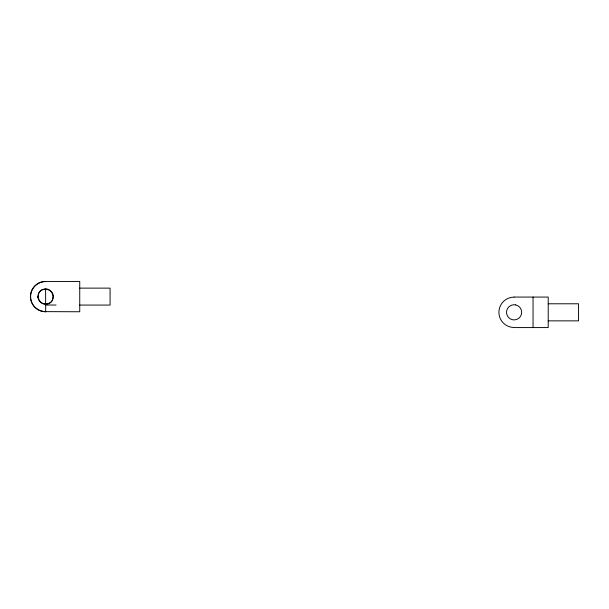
<?xml version="1.0" encoding="UTF-8"?>
<svg xmlns="http://www.w3.org/2000/svg" width="609" height="609" viewBox="0 0 609 609"><rect width="100%" height="100%" fill="white"/><g stroke="black" fill="none" stroke-linecap="round" stroke-linejoin="round"><path stroke-width="0.91" d="M48.004 303.792C57.368 301.082 52.359 285.979 43.231 289.397C33.868 292.114 38.869 307.21 48.004 303.792A7.582 7.582 0 0 0 49.207 303.274M43.536 281.571L79.741 281.427L79.741 311.762L45.614 311.633A15.035 15.035 0 0 1 30.579 296.598A15.035 15.035 0 0 1 45.614 281.556M45.614 311.633L43.741 311.648A15.164 15.164 0 0 1 30.473 295.708A15.164 15.164 0 0 1 45.515 281.427L45.614 281.442M45.614 311.762L45.721 305.025M79.741 288.126L110.077 288.126L110.077 305.063L79.741 305.063M548.214 303.784L578.55 303.784L578.55 320.852L548.214 320.852M45.614 305.025L56.043 305.025M41.793 311.275L45.721 311.762M533.05 297.063L533.05 327.573M45.614 289.054L45.614 304.135M38.116 297.687A7.582 7.582 0 0 1 38.04 296.37M38.291 294.634C35.413 303.944 50.775 308.063 52.945 298.562C55.822 289.245 40.46 285.126 38.291 294.634M514.087 297.063L513.318 297.169A15.164 15.164 0 0 0 510.921 327.147L514.087 327.573L548.214 327.573L548.214 297.063L514.087 297.063M515.564 304.881L513.585 304.751A7.582 7.582 0 0 0 512.618 319.755L514.59 319.885A7.582 7.582 0 0 0 515.564 304.881"/></g></svg>
